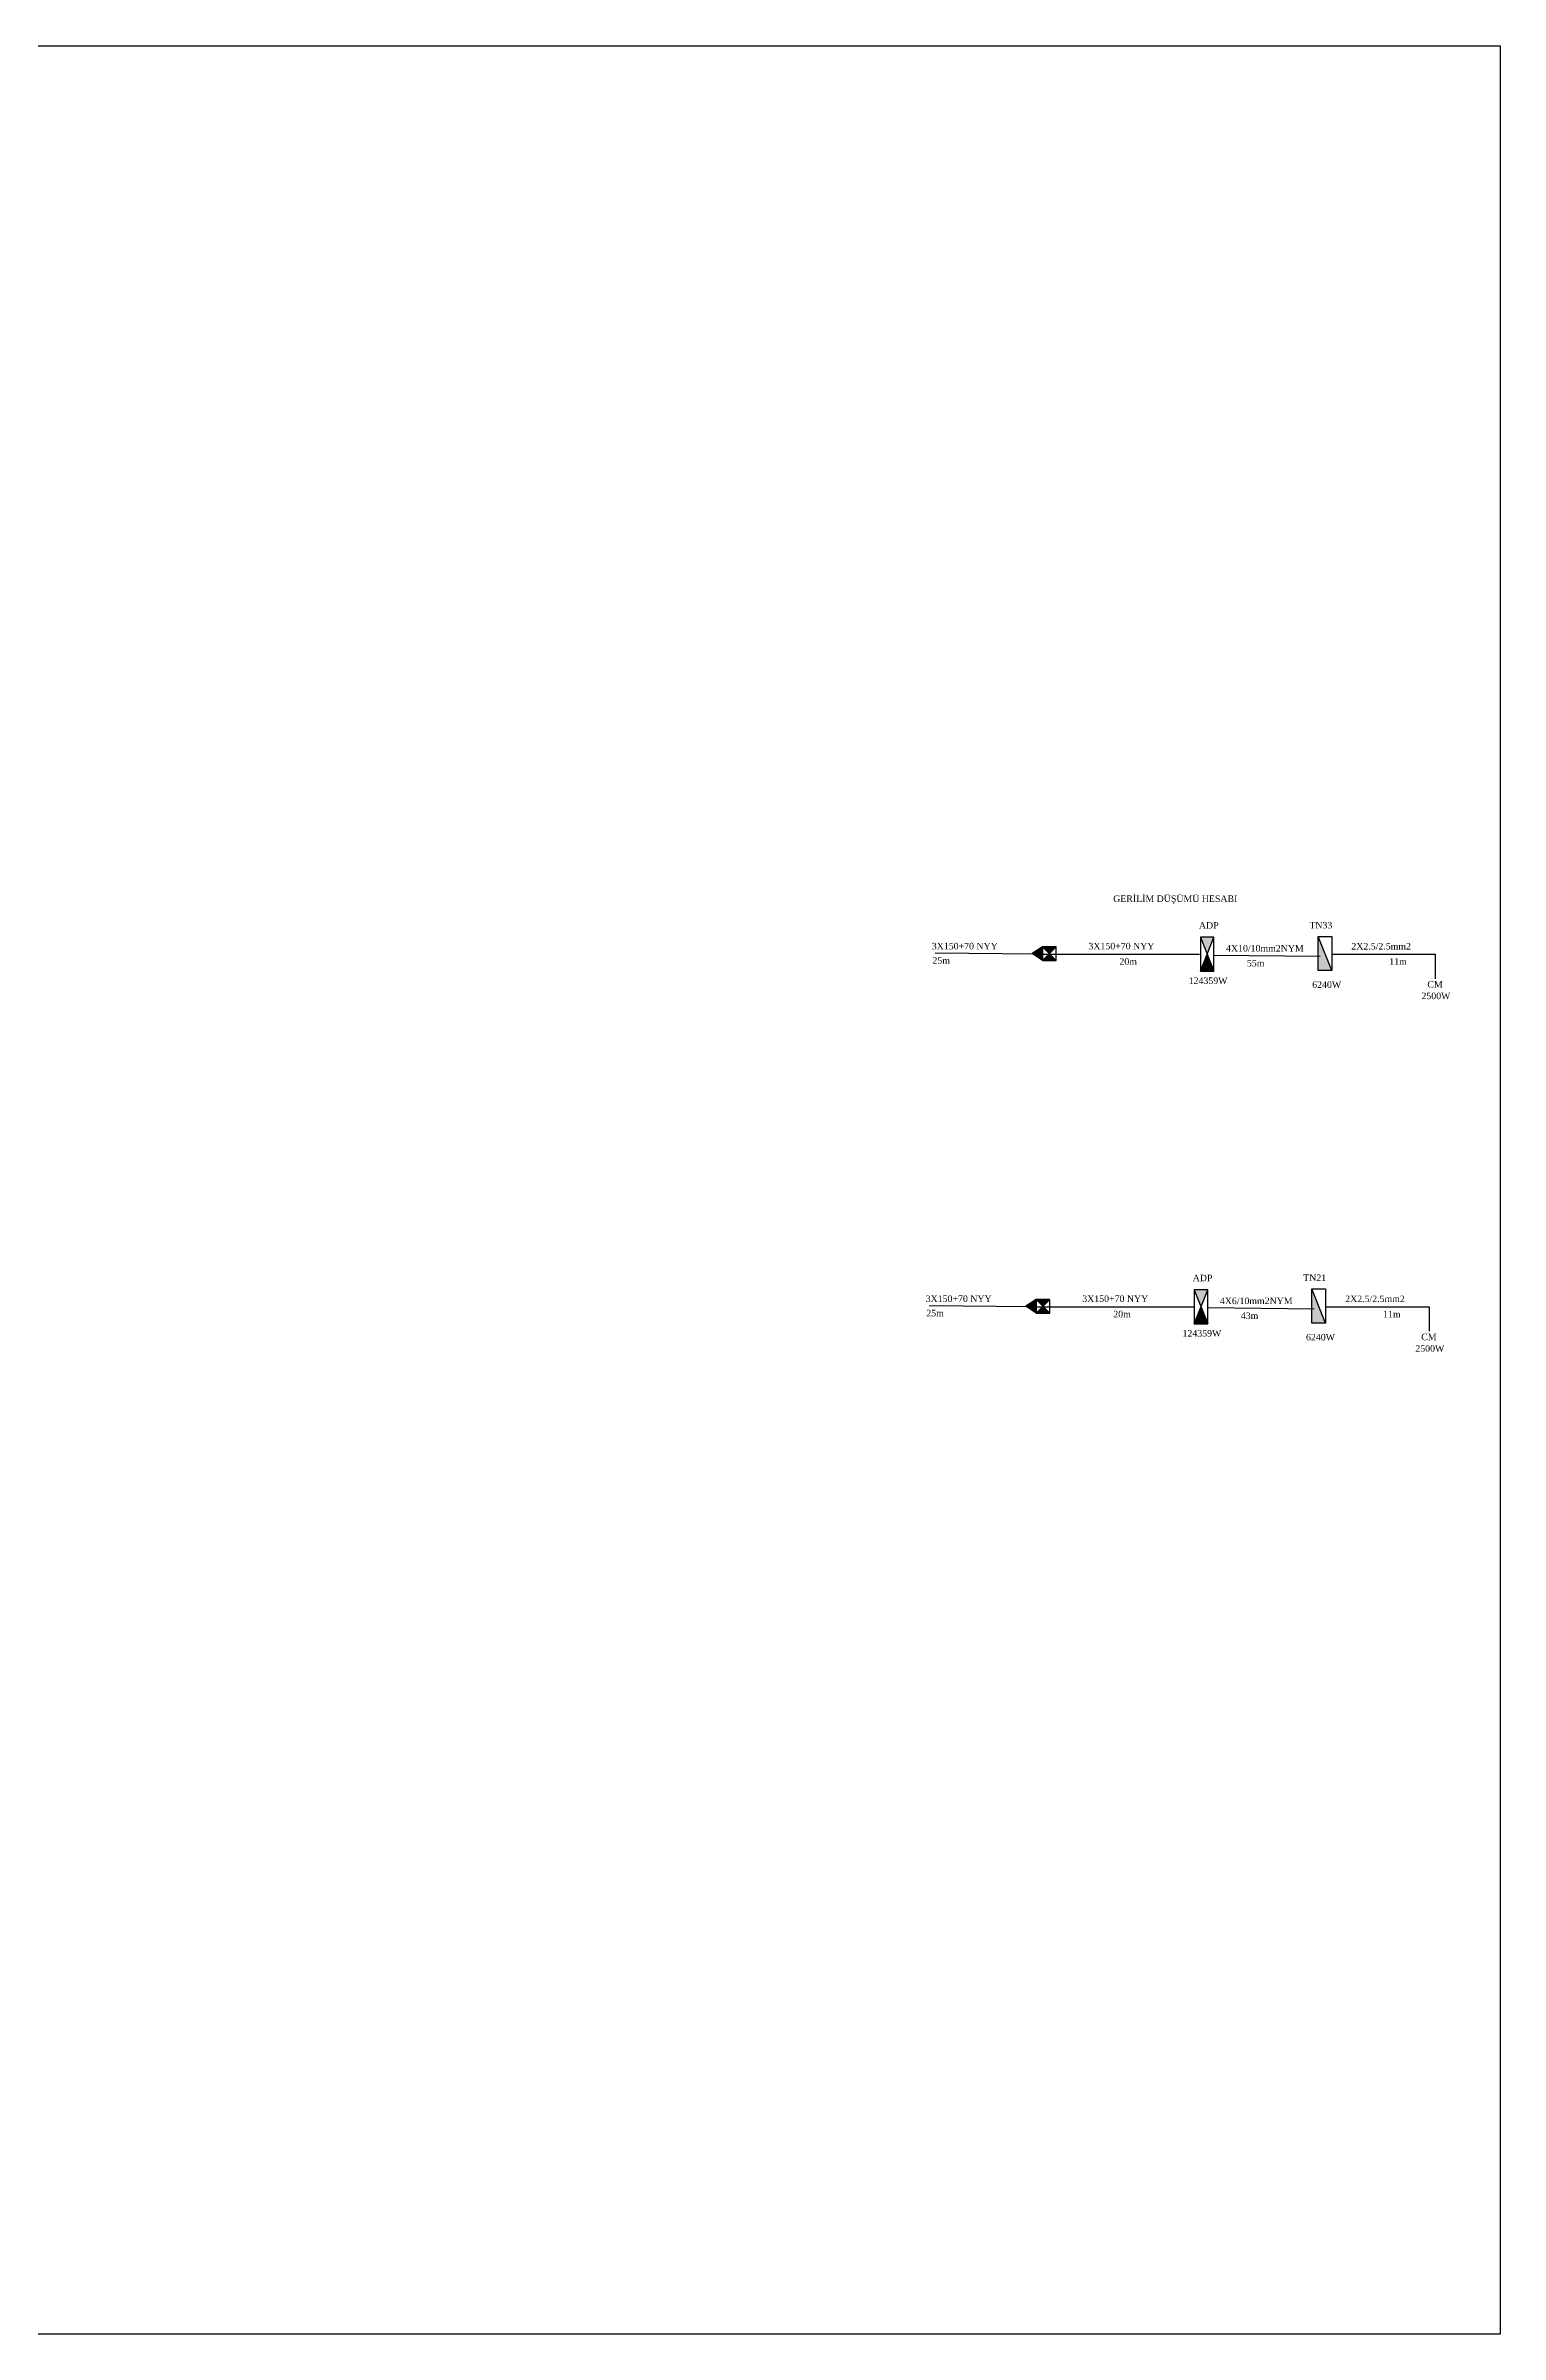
# Model space of a CAD drawing. Header units: millimetres. Extents: x 3395 to 31170, y 2853 to 7104.
# Drawn here: x 28469 to 31170, y 2853 to 7104 of the extents above; entities that cross this region are included whole.
import ezdxf

# ---------------------------------------------------------------- set-up
doc = ezdxf.new("R2010")
doc.units = ezdxf.units.MM
doc.layers.add('AnaHat', color=11, linetype='Continuous')
doc.layers.add('YazılarY.', color=7, linetype='Continuous')
doc.styles.add('MEKAN', font='times.ttf')

msp = doc.modelspace()

# ---------------------------------------------------------------- hatches: boundary and pattern name
at = {"layer": 'YazılarY.'}
h = msp.add_hatch(color=3, dxfattribs=at)
h.paths.add_polyline_path([(30626.1, 5416.6), (30638.8, 5448.2), (30613.5, 5448.2)])
h.paths.add_polyline_path([(30638.8, 5384.9), (30626.1, 5416.6), (30613.5, 5384.9)])
for points in [[(30832.1, 5449.6), (30832.1, 5386.3), (30857.4, 5386.3)], [(30300.9, 5417.5), (30320.3, 5404.6), (30320.3, 5429.9)], [(30638.8, 5384.9), (30626.1, 5416.6), (30613.5, 5384.9)], [(30289.5, 4762.6), (30308.9, 4749.7), (30308.9, 4775)], [(30627.4, 4730), (30614.7, 4761.6), (30602, 4730)], [(30820.7, 4794.7), (30820.7, 4731.4), (30846, 4731.4)]]:
    msp.add_hatch(color=3, dxfattribs=at).paths.add_polyline_path(points)
h = msp.add_hatch(color=3, dxfattribs=at)
h.paths.add_polyline_path([(30333, 5417.2), (30345.7, 5429.9), (30320.3, 5429.9)])
h.paths.add_polyline_path([(30345.7, 5404.6), (30333, 5417.2), (30320.3, 5404.6)])
h.paths.add_polyline_path([(30320.3, 5429.9), (30300.9, 5417.5), (30320.3, 5404.6)])
h = msp.add_hatch(color=3, dxfattribs=at)
h.paths.add_polyline_path([(30321.6, 4762.3), (30334.2, 4775), (30308.9, 4775)])
h.paths.add_polyline_path([(30334.2, 4749.7), (30321.6, 4762.3), (30308.9, 4749.7)])
h.paths.add_polyline_path([(30308.9, 4775), (30289.5, 4762.6), (30308.9, 4749.7)])
h = msp.add_hatch(color=3, dxfattribs=at)
h.paths.add_polyline_path([(30614.7, 4761.6), (30627.4, 4793.3), (30602, 4793.3)])
h.paths.add_polyline_path([(30627.4, 4730), (30614.7, 4761.6), (30602, 4730)])

# ---------------------------------------------------------------- linework, layer by layer
at = {"layer": 'AnaHat'}
msp.add_lwpolyline([(25631.8, 7103.9), (31170.4, 7103.9), (31170.4, 2853.1), (25631.8, 2853.1)], dxfattribs=at)
at = {"layer": 'YazılarY.', "color": 3}
for p, q in [((30613.5, 5448.2), (30638.8, 5384.9)), ((30613.5, 5384.9), (30638.8, 5448.2)), ((30857.4, 5386.3), (30832.1, 5449.6)), ((30308, 5416.6), (30121.2, 5418.3)), ((30320.3, 5429.9), (30300.9, 5417.5)), ((30320.3, 5404.6), (30300.9, 5417.5)), ((30611.9, 5416), (30302.4, 5416)), ((30345.7, 5404.6), (30320.3, 5429.9)), ((30345.7, 5429.9), (30320.3, 5404.6)), ((30333.7, 5416.6), (30332.3, 5416.6)), ((30638.8, 5415), (30836.2, 5412.8)), ((30857.4, 5416.7), (31049.6, 5416.7)), ((31049.6, 5416.7), (31049.6, 5370.9)), ((30296.6, 4761.7), (30109.8, 4763.4)), ((30308.9, 4775), (30289.5, 4762.6)), ((30308.9, 4749.7), (30289.5, 4762.6)), ((30600.5, 4761.1), (30291, 4761.1)), ((30334.2, 4749.7), (30308.9, 4775)), ((30334.2, 4775), (30308.9, 4749.7)), ((30322.2, 4761.7), (30320.9, 4761.7)), ((30602, 4793.3), (30627.4, 4730)), ((30602, 4730), (30627.4, 4793.3)), ((30846, 4731.4), (30820.7, 4794.7)), ((30846, 4761.7), (31038.2, 4761.7)), ((31038.2, 4761.7), (31038.2, 4716)), ((30627.4, 4760.1), (30824.8, 4757.9))]:
    msp.add_line(p, q, dxfattribs=at)
for points in [[(30613.5, 5448.2), (30613.5, 5384.9), (30638.8, 5384.9), (30638.8, 5448.2)], [(30857.4, 5449.6), (30857.4, 5386.3), (30832.1, 5386.3), (30832.1, 5449.6)], [(30320.3, 5429.9), (30320.3, 5404.6), (30345.7, 5404.6), (30345.7, 5429.9)], [(30308.9, 4775), (30308.9, 4749.7), (30334.2, 4749.7), (30334.2, 4775)], [(30602, 4793.3), (30602, 4730), (30627.4, 4730), (30627.4, 4793.3)], [(30846, 4794.7), (30846, 4731.4), (30820.7, 4731.4), (30820.7, 4794.7)]]:
    msp.add_lwpolyline(points, close=True, dxfattribs=at)

# ---------------------------------------------------------------- texts
at = {"layer": 'YazılarY.', "color": 3, "style": 'MEKAN'}
for s, p in [('GERİLİM DÜŞÜMÜ HESABI', (30451.7, 5513.6)), ('ADP', (30610.9, 5463.9)), (' TN33', (30811.4, 5464.4)), ('3X150+70 NYY', (30114.8, 5425.5)), (' 25m', (30111.4, 5398.8)), ('3X150+70 NYY', (30405.7, 5425.5)), ('20m', (30463.2, 5396.9)), ('4X10/10mm2NYM', (30661.2, 5421.4)), ('55m', (30700, 5393.8)), ('2X2.5/2.5mm2', (30893.9, 5425.2)), ('11m', (30964.3, 5396.9)), ('124359W', (30591.8, 5361.2)), ('6240W', (30821.2, 5354)), ('CM', (31035.1, 5354.4)), ('2500W', (31024.1, 5333)), ('ADP', (30599.4, 4809)), (' TN21', (30800, 4809.5)), ('3X150+70 NYY', (30103.4, 4770.6)), ('3X150+70 NYY', (30394.2, 4770.6)), ('4X6/10mm2NYM', (30649.7, 4766.5)), ('2X2.5/2.5mm2', (30882.5, 4770.3)), (' 25m', (30100, 4743.9)), ('20m', (30451.8, 4742)), ('124359W', (30580.4, 4706.3)), ('43m', (30688.6, 4738.9)), ('11m', (30952.9, 4741.9)), ('6240W', (30809.7, 4699.1)), ('2500W', (31012.7, 4678.1)), ('CM', (31023.7, 4699.5))]:
    msp.add_text(s, height=12.1, dxfattribs=at).set_placement(p)

doc.saveas('drawing.dxf')
